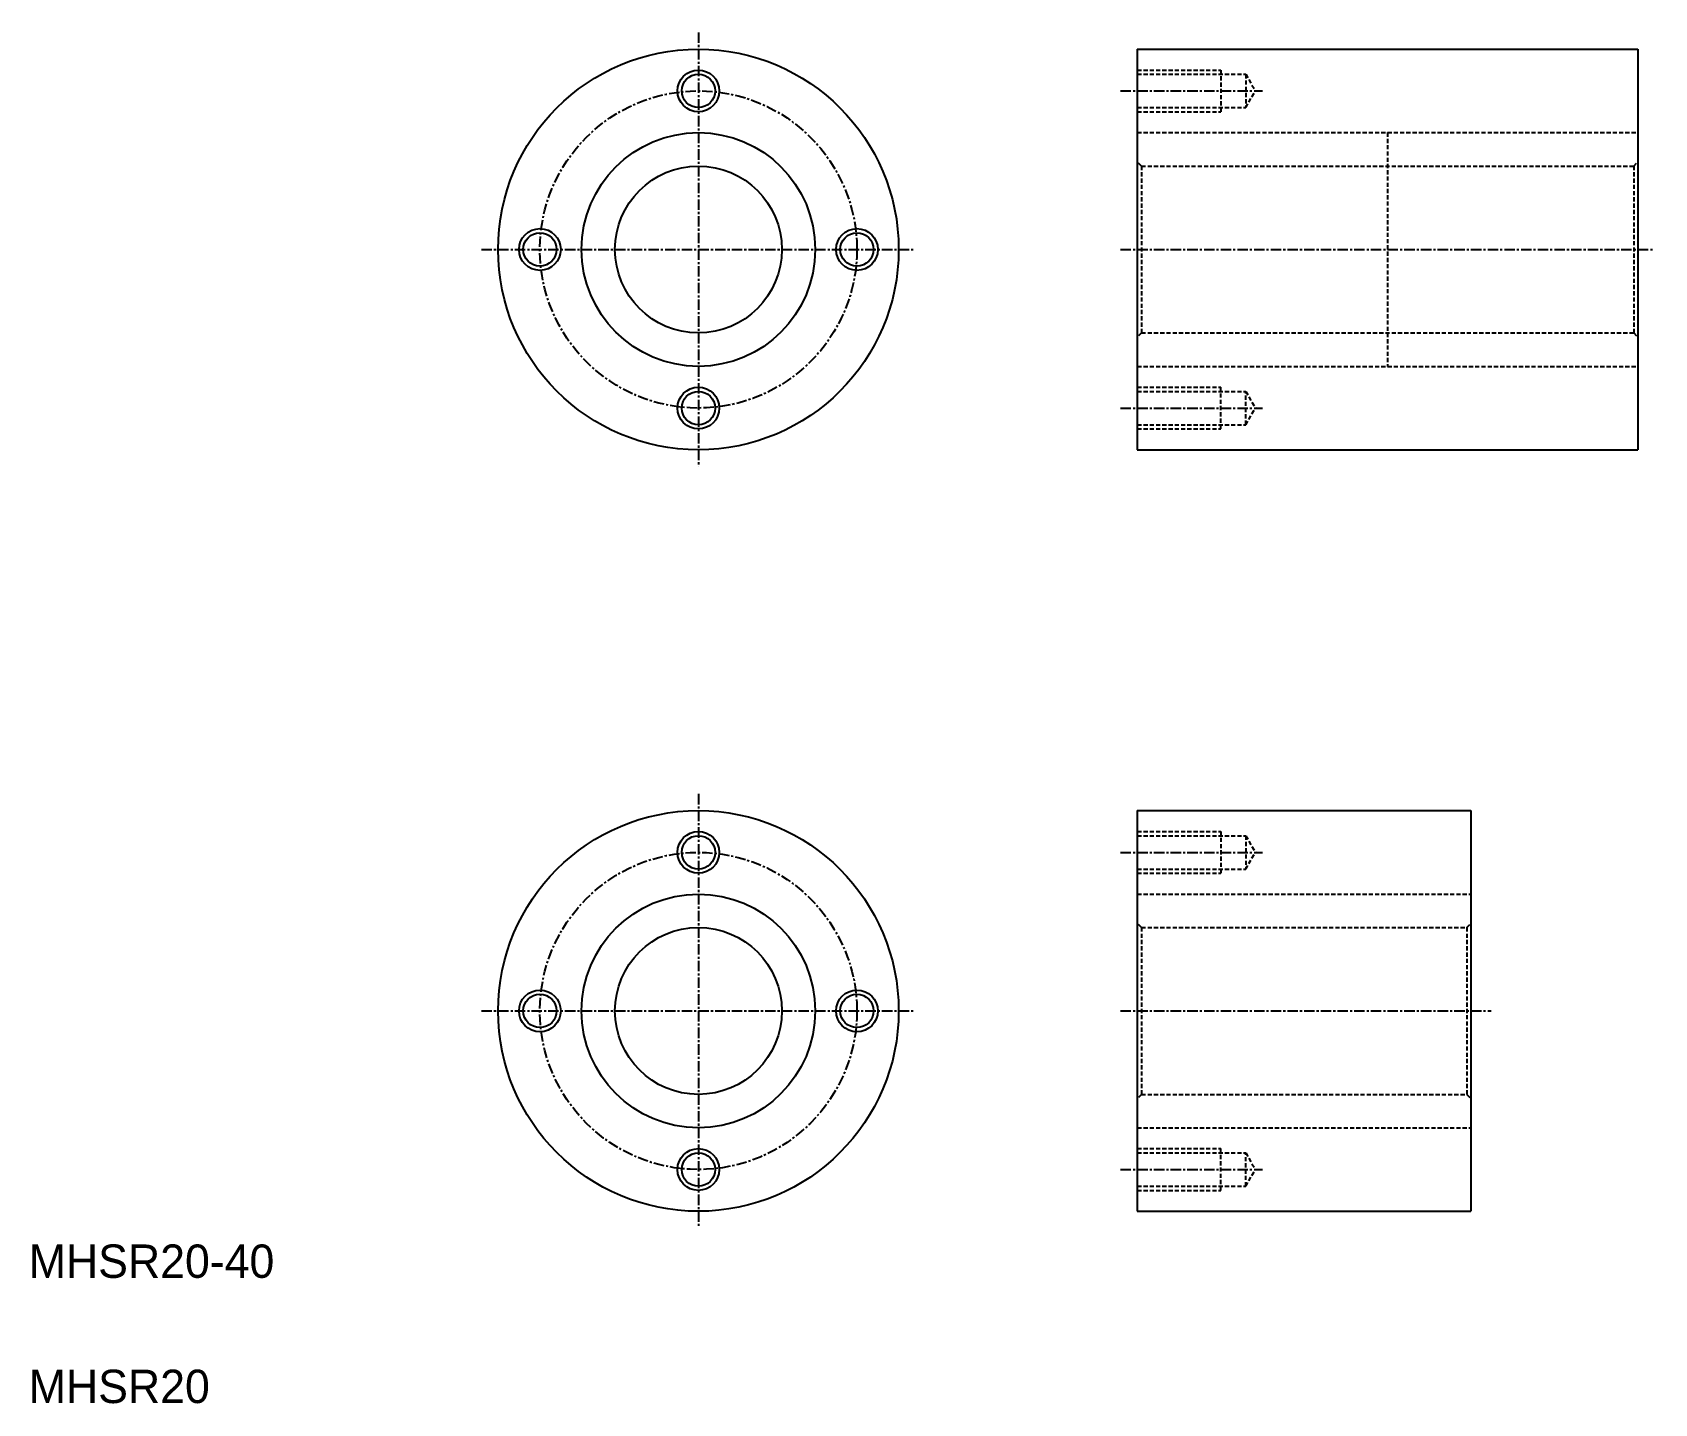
# Model space of a CAD drawing. Extents: x 10 to 205, y 10 to 174.
import ezdxf

# ---------------------------------------------------------------- set-up
doc = ezdxf.new("R2010")
doc.units = 0
doc.linetypes.add('CENTER', pattern=[2, 1.25, -0.25, 0.25, -0.25])
doc.linetypes.add('DASHED', pattern=[0.75, 0.5, -0.25])
doc.layers.get('0').update_dxf_attribs({"linetype": 'CONTINUOUS'})
doc.layers.add('CENTER', color=1, linetype='CENTER')

msp = doc.modelspace()

# ---------------------------------------------------------------- linework, layer by layer
at = {"color": 7, "linetype": 'CONTINUOUS'}
for p, q in [((142.86, 172.21), (202.86, 172.21)), ((142.86, 172.21), (142.86, 124.21)), ((157.86, 172.21), (157.86, 172.21)), ((172.86, 172.21), (172.86, 172.21)), ((202.86, 172.21), (202.86, 124.21)), ((142.86, 124.21), (202.86, 124.21)), ((142.86, 80.98), (182.86, 80.98)), ((142.86, 80.98), (142.86, 32.98)), ((182.86, 80.98), (182.86, 32.98)), ((142.86, 32.98), (182.86, 32.98))]:
    msp.add_line(p, q, dxfattribs=at)
at = {"color": 3, "linetype": 'DASHED'}
for p, q in [((142.86, 169.71), (152.86, 169.71)), ((142.86, 169.21), (155.86, 169.21)), ((152.86, 169.71), (152.86, 164.71)), ((155.86, 169.21), (157.02, 167.21)), ((155.86, 169.21), (155.86, 165.21)), ((155.86, 165.21), (157.02, 167.21)), ((142.86, 165.21), (155.86, 165.21)), ((142.86, 164.71), (152.86, 164.71)), ((142.86, 162.21), (202.86, 162.21)), ((172.86, 162.21), (172.86, 134.21)), ((143.36, 158.21), (142.86, 158.71)), ((143.36, 158.21), (202.36, 158.21)), ((143.36, 158.21), (143.36, 138.21)), ((202.36, 158.21), (202.86, 158.71)), ((202.36, 158.21), (202.36, 138.21)), ((143.36, 138.21), (142.86, 137.71)), ((143.36, 138.21), (202.36, 138.21)), ((202.36, 138.21), (202.86, 137.71)), ((142.86, 134.21), (202.86, 134.21)), ((142.86, 131.71), (152.86, 131.71)), ((142.86, 131.21), (155.86, 131.21)), ((152.86, 126.71), (152.86, 131.71)), ((155.86, 131.21), (157.02, 129.21)), ((155.86, 127.21), (155.86, 131.21)), ((155.86, 127.21), (157.02, 129.21)), ((142.86, 127.21), (155.86, 127.21)), ((142.86, 126.71), (152.86, 126.71)), ((142.86, 78.48), (152.86, 78.48)), ((142.86, 77.98), (155.86, 77.98)), ((152.86, 78.48), (152.86, 73.48)), ((155.86, 77.98), (155.86, 73.98)), ((155.86, 77.98), (157.02, 75.98)), ((155.86, 73.98), (157.02, 75.98)), ((142.86, 73.98), (155.86, 73.98)), ((142.86, 73.48), (152.86, 73.48)), ((142.86, 70.98), (182.86, 70.98)), ((143.36, 66.98), (142.86, 67.48)), ((143.36, 66.98), (182.36, 66.98)), ((143.36, 66.98), (143.36, 46.98)), ((182.36, 66.98), (182.86, 67.48)), ((182.36, 66.98), (182.36, 46.98)), ((143.36, 46.98), (142.86, 46.48)), ((143.36, 46.98), (182.36, 46.98)), ((182.36, 46.98), (182.86, 46.48)), ((142.86, 42.98), (182.86, 42.98)), ((142.86, 40.48), (152.86, 40.48)), ((142.86, 39.98), (155.86, 39.98)), ((152.86, 35.48), (152.86, 40.48)), ((155.86, 35.98), (155.86, 39.98)), ((155.86, 39.98), (157.02, 37.98)), ((155.86, 35.98), (157.02, 37.98)), ((142.86, 35.98), (155.86, 35.98)), ((142.86, 35.48), (152.86, 35.48))]:
    msp.add_line(p, q, dxfattribs=at)
at = {"color": 7, "linetype": 'CONTINUOUS'}
for centre, radius in [((90.26, 148.21), 24), ((90.26, 167.21), 2), ((90.26, 148.21), 14), ((90.26, 148.21), 10), ((71.26, 148.21), 2), ((109.26, 148.21), 2), ((90.26, 129.21), 2), ((90.26, 56.98), 24), ((90.26, 75.98), 2), ((90.26, 56.98), 14), ((90.26, 56.98), 10), ((71.26, 56.98), 2), ((109.26, 56.98), 2), ((90.26, 37.98), 2)]:
    msp.add_circle(centre, radius, dxfattribs=at)
at = {"color": 3}
for centre in [(90.26, 167.21), (71.26, 148.21), (109.26, 148.21), (90.26, 129.21), (90.26, 75.98), (71.26, 56.98), (109.26, 56.98), (90.26, 37.98)]:
    msp.add_circle(centre, 2.5, dxfattribs=at)
at = {"layer": 'CENTER', "color": 1, "linetype": 'CENTER'}
for p, q in [((90.26, 174.21), (90.26, 122.21)), ((140.86, 167.21), (157.86, 167.21)), ((64.26, 148.21), (116.26, 148.21)), ((140.86, 148.21), (204.86, 148.21)), ((140.86, 129.21), (157.86, 129.21)), ((90.26, 82.98), (90.26, 30.98)), ((140.86, 75.98), (157.86, 75.98)), ((64.26, 56.98), (116.26, 56.98)), ((140.86, 56.98), (185.12, 56.98)), ((140.86, 56.98), (185.29, 56.98)), ((140.86, 37.98), (157.86, 37.98))]:
    msp.add_line(p, q, dxfattribs=at)
for centre in [(90.26, 148.21), (90.26, 56.98)]:
    msp.add_circle(centre, 19, dxfattribs=at)

# ---------------------------------------------------------------- texts
at = {"color": 7, "linetype": 'CONTINUOUS'}
for s, p in [('MHSR20-40', (10, 25)), ('MHSR20', (10, 10))]:
    msp.add_text(s, height=4, dxfattribs=at).set_placement(p)

doc.saveas('drawing.dxf')
